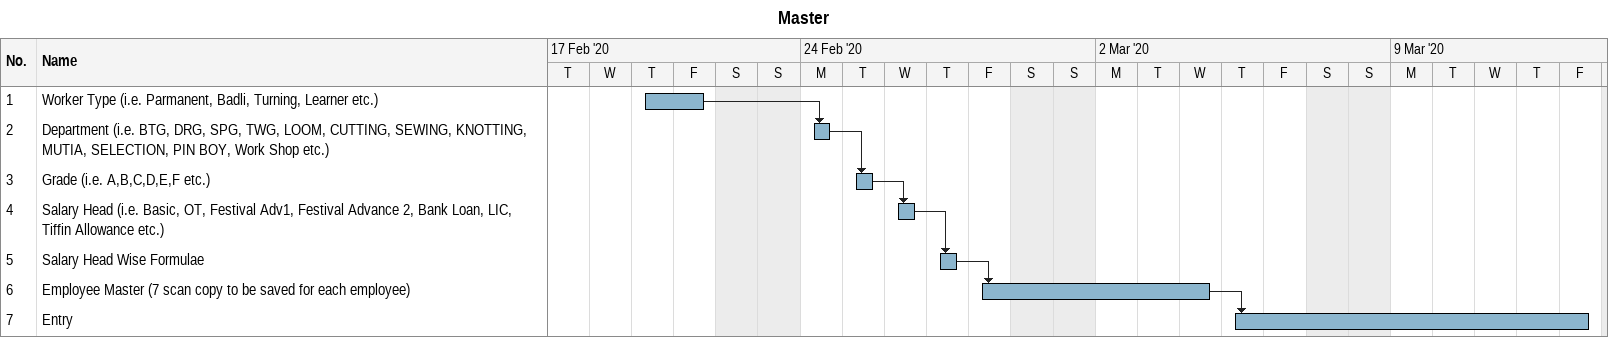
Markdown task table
Master

| ID | Task | Start | Finish | Predecessors |
|---|---|---|---|---|
| 1 | Worker Type (i.e. Parmanent, Badli, Turning, Learner etc.) | 2020-02-20 | 2020-02-21 |  |
| 2 | Department (i.e. BTG, DRG, SPG, TWG, LOOM, CUTTING, SEWING, KNOTTING, MUTIA, SELECTION, PIN BOY, Work Shop etc.) | 2020-02-24 | 2020-02-24 | 1 |
| 3 | Grade (i.e. A,B,C,D,E,F etc.) | 2020-02-25 | 2020-02-25 | 2 |
| 4 | Salary Head (i.e. Basic, OT, Festival Adv1, Festival Advance 2, Bank Loan, LIC, Tiffin Allowance etc.) | 2020-02-26 | 2020-02-26 | 3 |
| 5 | Salary Head Wise Formulae | 2020-02-27 | 2020-02-27 | 4 |
| 6 | Employee Master (7 scan copy to be saved for each employee) | 2020-02-28 | 2020-03-04 | 5 |
| 7 | Entry | 2020-03-05 | 2020-03-13 | 6 |
